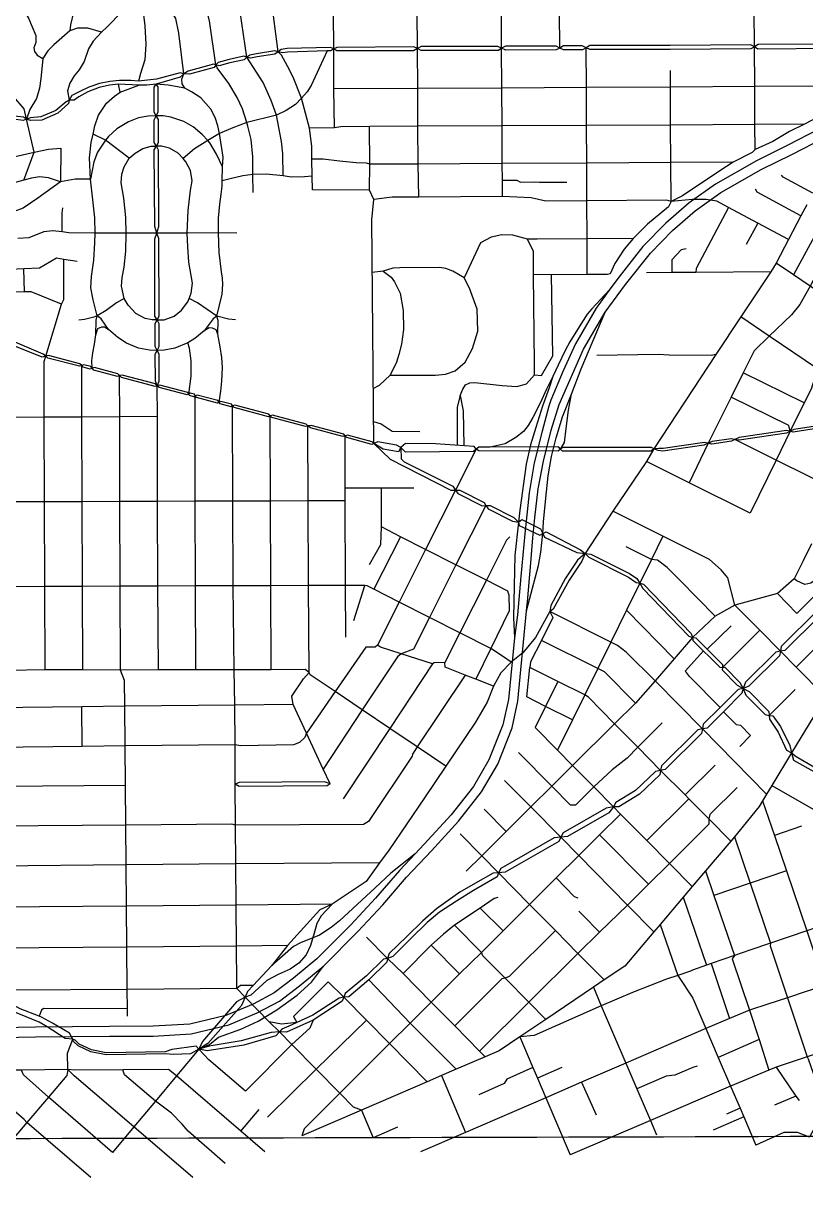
# Model space of a CAD drawing. Extents: x 0 to 264, y 89 to 356.
# Drawn here: x 92.1 to 126.3, y 89.3 to 140.4 of the extents above; entities that cross this region are included whole.
import ezdxf

# ---------------------------------------------------------------- set-up
doc = ezdxf.new("R2010")
doc.units = 0
doc.layers.get('0').update_dxf_attribs({"linetype": 'CONTINUOUS'})

msp = doc.modelspace()

# ---------------------------------------------------------------- linework, layer by layer
at = {"color": 4}
for points in [[(85.555226, 153.538812), (87.330139, 152.296371), (89.930772, 150.53579), (91.702379, 149.153341), (92.988915, 148.000201), (94.22474, 146.769887), (94.452942, 146.536173), (94.984313, 145.989367), (95.795702, 144.954185), (96.507873, 143.635676), (96.787891, 142.956579), (97.010581, 142.252127), (97.235478, 141.385617), (97.37769, 140.326181), (97.415172, 139.515895), (97.372178, 138.83349), (97.178151, 138.231564), (97.102083, 137.903037)], [(113.014565, 132.846188), (113.010163, 133.569383), (113.006855, 134.298092), (112.998044, 135.951736), (112.989225, 137.600972), (112.979276, 139.342814), (112.975985, 140.942438), (112.968275, 142.459383), (112.960559, 143.973022), (112.936305, 144.926623), (112.93079, 145.133881), (112.950631, 145.272785), (112.928589, 148.031067), (112.963867, 148.257065)], [(124.059817, 134.915453), (124.054314, 136.010165), (124.0455, 137.666016), (124.036667, 139.406754), (124.026732, 141.005278), (124.017938, 142.371188), (124.066447, 142.518915), (124.06203, 143.976327), (124.053216, 145.184591), (124.038865, 147.226294), (124.447873, 147.277006), (125.582274, 146.348758), (126.794949, 146.001494), (127.406798, 146.110633)], [(92.490617, 145.901173), (92.367145, 145.117343), (92.467464, 144.72598), (92.942613, 144.196813), (93.198377, 143.75474), (93.386893, 143.248724), (93.58974, 142.935633), (93.950234, 142.569627), (94.241276, 142.11322), (94.303012, 141.562006), (94.257811, 140.921494), (94.114496, 140.363662), (94.092454, 140.110106)], [(102.104912, 133.040216), (102.098308, 133.822942), (102.091693, 134.594645), (102.01783, 135.348706), (101.884435, 135.940713), (101.834826, 136.093951), (101.639686, 136.696981), (101.405972, 137.190869), (101.043272, 137.803819), (100.539463, 138.481813), (100.475519, 138.617412), (100.207631, 140.53454), (100.033447, 141.162924), (99.833907, 141.520113), (99.60901, 141.818871), (99.3775, 142.026129), (99.120633, 142.198107), (98.80534, 142.402058), (98.470201, 142.732785), (98.201206, 143.153915), (97.855044, 144.121849)], [(103.421214, 133.760106), (103.401374, 134.731345), (103.344049, 135.272639), (103.133483, 136.416963), (102.903074, 137.05527), (102.544784, 137.84902), (101.840329, 138.945939), (101.549287, 140.92921), (101.333213, 141.683272), (101.006893, 142.194799), (100.748922, 142.477022), (100.423706, 142.715147), (100.140381, 142.954375), (99.675157, 143.493465), (99.373089, 143.965303)], [(109.351188, 132.837369), (109.321422, 134.277145), (109.314818, 135.93079), (109.306004, 137.58223), (109.296056, 139.330687), (109.285032, 140.921494), (109.272908, 142.438439), (109.260781, 143.955383)], [(105.665764, 135.85803), (105.642622, 137.564591), (105.638211, 139.317456), (105.626067, 140.900548), (105.616169, 142.399853)], [(92.190756, 136.236162), (92.099254, 136.693673), (91.637335, 137.22394), (91.521579, 137.534828), (91.438897, 137.916268), (91.214002, 138.275661), (90.936188, 138.570008), (90.886579, 138.804828), (90.975877, 139.028619), (91.242665, 139.310841), (91.34409, 139.528022), (91.308812, 139.832292), (91.131319, 140.073724), (90.001327, 140.813454), (89.640833, 141.16954), (89.383966, 141.491451)], [(91.600917, 141.420895), (92.094806, 140.97), (92.285526, 140.662423), (92.601963, 139.905051), (92.599705, 139.59527), (92.522537, 139.367065), (92.544578, 139.195088), (92.665846, 139.042953), (92.90838, 138.899635)], [(97.235478, 141.385617), (96.672135, 141.136466), (96.371173, 140.939133), (95.72625, 140.283187), (95.478202, 140.042855), (95.113297, 139.650391), (94.91045, 139.315252), (94.713117, 138.76955), (94.500347, 138.399133), (94.278758, 138.131242), (94.095756, 137.818151), (93.994331, 137.479704), (94.069298, 137.079522)], [(99.075435, 138.229357), (98.852742, 139.995453), (98.729269, 140.641476), (98.593673, 140.859758), (98.318063, 141.167335), (97.917881, 141.370183), (97.557387, 141.423099), (97.235478, 141.385617)], [(136.276952, 141.366875), (135.388395, 140.879601), (134.637639, 140.467292), (132.665391, 139.333994), (132.411831, 139.188472), (131.877153, 138.981217), (129.412117, 137.69909), (127.808081, 136.856831), (126.226093, 136.026703), (125.569046, 135.705895), (124.833724, 135.270435), (124.059817, 134.915453), (123.936345, 134.77875), (123.108421, 134.357621), (122.527438, 133.977284), (120.883714, 132.882569), (120.392032, 132.64224), (120.272968, 132.408524), (119.35795, 131.656667), (118.728465, 131.024974), (118.337101, 130.550928), (117.935815, 129.924748), (117.723048, 129.484879)], [(92.190756, 136.236162), (92.061769, 136.322153), (91.664894, 136.372865), (91.178724, 136.593351), (89.731232, 137.661605), (89.469956, 138.003359), (89.3542, 138.37598), (89.000322, 139.553377), (88.537299, 140.335), (88.36091, 140.384609), (88.226415, 140.423194), (87.894583, 140.731875), (87.857101, 140.855347)], [(104.70224, 133.151564), (104.694507, 133.747978), (104.683487, 134.488812), (104.675793, 135.065383), (104.571061, 135.852518), (104.22599, 137.166615), (103.861085, 138.073915), (103.608629, 138.554576), (103.342942, 139.041849), (103.208447, 139.184064), (102.993472, 140.760537)], [(115.522595, 139.351633), (115.51489, 140.956772)], [(94.069298, 137.079522), (93.937006, 136.997942), (93.478395, 136.624218), (92.830165, 136.346407), (92.366042, 136.301206), (92.190756, 136.236162), (92.049645, 136.183246), (91.626312, 136.237266), (91.108169, 136.473187), (89.633117, 137.561286), (89.34428, 137.938315), (89.221908, 138.33519), (88.929766, 139.310841), (88.861415, 139.504869), (88.42375, 140.243498), (88.36091, 140.384609)], [(95.478202, 140.042855), (94.87848, 140.21704), (94.431996, 140.220342), (94.092449, 140.1101), (93.387994, 139.499357), (93.136641, 139.231466), (92.908436, 138.899635), (92.863238, 138.442127), (92.826857, 138.018794), (92.768428, 137.598768), (92.632829, 137.151181), (92.343992, 136.662803), (92.190756, 136.236162)], [(105.348264, 139.231466), (104.652631, 137.712317), (104.472935, 137.440018), (104.22599, 137.166615), (103.955895, 136.885494), (103.553506, 136.622014), (103.13348, 136.416963), (101.834817, 136.093951), (101.217456, 135.869053), (100.643089, 135.615494), (100.123845, 135.30902), (99.548377, 134.939704), (99.047873, 134.528498)], [(103.208447, 139.184064), (103.061824, 139.224853), (102.263662, 139.101381), (101.967109, 139.037438), (101.840329, 138.945939), (101.710242, 138.831286), (101.09178, 138.700095), (100.628758, 138.571111), (100.475519, 138.617412)], [(105.638202, 139.317456), (105.499298, 139.378092), (103.597603, 139.327379), (103.341839, 139.28769), (103.208447, 139.184064), (103.065131, 139.08705), (102.287917, 138.966883), (101.995772, 138.904046), (101.840329, 138.945939)], [(109.296067, 139.330687), (109.132909, 139.408958), (105.776006, 139.382514), (105.638202, 139.31747), (105.502603, 139.235877), (105.348264, 139.231474), (103.613037, 139.16973), (103.390347, 139.135556), (103.208447, 139.184064)], [(112.979287, 139.342814), (112.809514, 139.425494), (109.458125, 139.414459), (109.296067, 139.330676), (109.12519, 139.236981), (105.76829, 139.225946), (105.638202, 139.317448)], [(115.522595, 139.351633), (115.366049, 139.439828), (113.150165, 139.432123), (112.979287, 139.342828), (112.834869, 139.246901), (109.453714, 139.242498), (109.296067, 139.330692)], [(116.674635, 139.354938), (116.498246, 139.451952), (115.684653, 139.44865), (115.522595, 139.351636), (115.366049, 139.268951), (113.157881, 139.261218), (112.979287, 139.3428)], [(124.036667, 139.406754), (123.880121, 139.489437), (120.351242, 139.469597), (116.838897, 139.457455), (116.674635, 139.354927), (116.509269, 139.274463), (115.684653, 139.271161), (115.522595, 139.351639)], [(127.716579, 139.427701), (127.554522, 139.514792), (124.195417, 139.509288), (124.036667, 139.406763), (123.872405, 139.31856), (120.355651, 139.292116), (116.831181, 139.281067), (116.674635, 139.354927)], [(116.720936, 129.448498), (116.713231, 131.013951), (116.705515, 132.668699), (116.697771, 134.319035), (116.690081, 135.971579), (116.683465, 137.619715), (116.674649, 139.354938)], [(131.407518, 139.438724), (131.265303, 139.543454), (127.887456, 139.515909), (127.716579, 139.427715), (127.555625, 139.335095), (124.186597, 139.297613), (124.036667, 139.406754)], [(101.840329, 138.945939), (101.700322, 138.991137), (101.054298, 138.854437), (100.581353, 138.723246), (100.475519, 138.617412), (100.411579, 138.507171), (99.319072, 138.204002), (99.075435, 138.229346)], [(99.075435, 138.229357), (98.915581, 138.261327), (97.879298, 137.984619), (97.102083, 137.903037), (96.753714, 137.939419), (96.269748, 137.935016), (95.845311, 137.882099), (95.388907, 137.795008), (94.925885, 137.635155), (94.535625, 137.458766), (94.180643, 137.271354), (94.069298, 137.07953), (94.036224, 136.925183), (93.562178, 136.498542), (92.863238, 136.199784), (92.364938, 136.177742), (92.190756, 136.236171)], [(100.475519, 138.617412), (100.369686, 138.647178), (99.268359, 138.340702), (99.075435, 138.229357), (98.915581, 138.072814), (97.867171, 137.779565), (97.463681, 137.728856), (97.113107, 137.726598), (96.215728, 137.774053), (95.828776, 137.72224), (95.374576, 137.621919), (94.886199, 137.440018), (94.481605, 137.211813), (94.276553, 137.071806), (94.069298, 137.07951)], [(99.121736, 137.596564), (99.010391, 137.792796), (98.990551, 137.996744), (99.075438, 138.229357)], [(120.392032, 132.64224), (120.380997, 134.341085), (120.36887, 135.981502), (120.357846, 137.638454), (120.363358, 138.377083)], [(95.224645, 126.818099), (95.237881, 127.450895), (95.293002, 127.644923), (95.109992, 128.339452), (95.016283, 128.866415), (95.046049, 129.362508), (95.143063, 130.072474), (95.189367, 130.837562), (95.19377, 131.263099), (95.18497, 131.923454), (95.094572, 132.710592), (94.992046, 133.616787), (94.956754, 134.549444), (95.021798, 135.216415), (95.108889, 135.592343), (95.192672, 135.956147), (95.34481, 136.415859), (95.700895, 136.943925), (96.042647, 137.244887), (96.299514, 137.42348), (97.113107, 137.726649)], [(96.299514, 137.42348), (96.215728, 137.774053)], [(97.879298, 135.056564), (97.970797, 135.216415), (97.966395, 136.224035), (97.873789, 136.386093), (97.781181, 136.54705), (97.774577, 137.641762), (97.867182, 137.779565)], [(100.773176, 134.158081), (100.802942, 134.573699), (100.643089, 135.615494), (100.569228, 135.957248), (100.451268, 136.308925), (100.252829, 136.681546), (99.820676, 137.171024), (99.420494, 137.43671), (99.121736, 137.596564), (98.388619, 137.73216), (97.867171, 137.779565)], [(97.873783, 136.386093), (97.959774, 136.550355), (97.95317, 137.657197), (97.867182, 137.779565)], [(129.412117, 137.69909), (127.725399, 137.688055), (124.045486, 137.666022), (120.357855, 137.638443), (116.683454, 137.619715)], [(93.679035, 133.497726), (93.155381, 133.670808), (92.769532, 133.714905), (92.412343, 133.666397), (92.078308, 133.578202), (91.758603, 133.494419), (91.288966, 133.443706), (90.90973, 133.504342), (90.474269, 133.723724), (89.247266, 134.507551), (88.728019, 134.914349), (88.443593, 135.220826), (88.051129, 135.661798), (87.67079, 135.967171), (87.513143, 136.135841), (86.991692, 136.344203), (86.240936, 136.534923), (84.888256, 136.863447), (83.527855, 137.194174)], [(116.683454, 137.619715), (112.98921, 137.600975), (109.30599, 137.582233), (105.642613, 137.564591)], [(92.078308, 133.578202), (92.533611, 134.799697), (92.190756, 136.236162)], [(97.873783, 136.386093), (97.518801, 136.372857), (97.09216, 136.301198), (96.654496, 136.120401), (96.153992, 135.815028), (95.778063, 135.486501), (95.647978, 135.317831)], [(97.89473, 131.259792), (97.981824, 131.543117), (97.971889, 134.893403), (97.879287, 135.056564), (97.786692, 135.219722), (97.78229, 136.211911), (97.873789, 136.386093)], [(100.123845, 135.30902), (99.883516, 135.578012), (99.484437, 135.904331), (99.074331, 136.136944), (98.504375, 136.333176), (98.176952, 136.382785), (97.873783, 136.386087)], [(126.887551, 135.824956), (125.467621, 135.089635), (124.118246, 134.427076), (122.33341, 133.401813), (121.176963, 132.582708), (120.156111, 131.697456), (119.15841, 130.667785), (118.054879, 129.274313), (117.685563, 128.767197), (117.111199, 127.977855), (116.213819, 126.414609), (115.669218, 125.241623), (115.131232, 123.949576), (115.047449, 123.693812), (114.757508, 122.592482), (114.39481, 121.219956), (114.186451, 119.899244), (113.995728, 118.113308), (113.814931, 116.238074), (113.678228, 114.567891), (113.544835, 113.567986), (113.271433, 110.862621), (113.027796, 109.756883), (112.422562, 108.227814), (111.750077, 107.069159), (110.768915, 105.830026), (109.595928, 104.542387), (109.196849, 104.119053), (108.508933, 103.389244), (107.468238, 102.178776), (106.381242, 101.011301), (104.895165, 99.524123), (103.874313, 98.687379), (103.027647, 98.040252), (102.109324, 97.548567), (100.909879, 97.05027), (99.33671, 96.675442), (97.730468, 96.576224), (95.823264, 96.565189), (92.590936, 96.540947), (90.323238, 96.500157)], [(107.203655, 135.918662), (105.945782, 135.912058), (105.665764, 135.858038), (104.571049, 135.852527)], [(126.226093, 136.026703), (124.054306, 136.010165), (120.368881, 135.981502), (116.690069, 135.971568), (112.99803, 135.951739), (109.31481, 135.930795), (107.203655, 135.918654)], [(107.382248, 122.060008), (107.301769, 131.838567), (107.38776, 132.727127), (107.204756, 133.133925), (107.207013, 134.268326), (107.203661, 135.918662)], [(95.647978, 135.31784), (95.298506, 134.798593), (95.138655, 134.382978), (94.992032, 133.616787)], [(96.694185, 134.529601), (95.647978, 135.31784), (95.108889, 135.592343)], [(100.773176, 134.158081), (100.514105, 134.71481), (100.210936, 135.212006), (100.123845, 135.30902)], [(117.510278, 127.809185), (118.402145, 129.008629), (119.486937, 130.377847), (120.455972, 131.377752), (121.447058, 132.236546), (122.568228, 133.030296), (124.323297, 134.03902), (125.663853, 134.697171), (127.081579, 135.431389), (127.404591, 135.584627)], [(91.706787, 134.60568), (92.533611, 134.799708), (93.161996, 134.929784), (93.696674, 134.96947), (93.679035, 133.497726)], [(97.905756, 127.461919), (97.696294, 127.463048), (97.385409, 127.525884), (96.985226, 127.743063), (96.639061, 128.102456), (96.474799, 128.399009), (96.357942, 128.940278), (96.382185, 129.325026), (96.47148, 129.768202), (96.546447, 130.469349), (96.557482, 131.257588), (96.53544, 131.948812), (96.452758, 132.785556), (96.337001, 133.453629), (96.361244, 133.838377), (96.464874, 134.151466), (96.694179, 134.529601), (96.949949, 134.754496), (97.2917, 134.966162), (97.643377, 135.059869), (97.879298, 135.056567)], [(97.905756, 127.461919), (97.995051, 127.623976), (97.979614, 131.020563), (97.894727, 131.259792), (97.804331, 131.544218), (97.787793, 134.894506), (97.879295, 135.056564)], [(97.905756, 127.461919), (98.213333, 127.474054), (98.654306, 127.622881), (98.982829, 127.887465), (99.248516, 128.247961), (99.310252, 128.405608), (99.402855, 128.640417), (99.451363, 129.065954), (99.301433, 129.983176), (99.247412, 130.656762), (99.225371, 131.264203), (99.269463, 132.245365), (99.366476, 133.132822), (99.446952, 133.548439), (99.376397, 133.999331), (99.171345, 134.373056), (99.047873, 134.528498), (98.831798, 134.761111), (98.45697, 134.970574), (98.104192, 135.056564), (97.879298, 135.056564)], [(100.569228, 126.836842), (100.574732, 127.436564), (100.516303, 127.631692), (100.751129, 128.588603), (100.780895, 129.032883), (100.775392, 129.287544), (100.726886, 129.564254), (100.621053, 130.408717), (100.589083, 131.269715), (100.595676, 131.909123), (100.649693, 132.518768), (100.711429, 132.955329), (100.761038, 133.308107), (100.762167, 133.550643), (100.773188, 134.158081)], [(123.108421, 134.357621), (120.381006, 134.341083), (116.697785, 134.319044), (113.006849, 134.298095), (109.321422, 134.277151), (107.206963, 134.26834), (107.065851, 134.321242), (106.610548, 134.325645), (105.881839, 134.409431), (105.172978, 134.492114), (104.683498, 134.488812)], [(94.992032, 133.616787), (94.32947, 133.616787), (93.679035, 133.497726), (92.698976, 132.782248), (92.049645, 132.350095), (91.654974, 132.208984), (91.15447, 132.130713), (90.629715, 132.157157), (90.330954, 132.221111), (88.421546, 132.624601), (87.346674, 132.846188), (86.258575, 133.076597), (85.826422, 133.183534), (85.646728, 133.299287)], [(104.694522, 133.747978), (104.35277, 133.714905), (103.779506, 133.702769), (103.421214, 133.760097), (102.680381, 133.839481), (102.098297, 133.822942), (101.66284, 133.767822), (101.105008, 133.627814), (100.762153, 133.550643)], [(113.010157, 133.569383), (113.641849, 133.573785), (113.805008, 133.493307), (114.403629, 133.508744), (114.640651, 133.481171), (115.834583, 133.486675)], [(126.590998, 133.003838), (125.29454, 133.69947), (125.222881, 133.795383)], [(107.204756, 133.133925), (104.70224, 133.151564)], [(126.070651, 132.019367), (124.159035, 133.043524), (124.086276, 133.174715)], [(120.392032, 132.64224), (120.195797, 132.694053), (116.705504, 132.66871), (114.915157, 132.65106), (114.274645, 132.802091), (113.014565, 132.860522), (109.351188, 132.83738), (108.189228, 132.825233), (107.38776, 132.727116)], [(125.519437, 130.977569), (124.176674, 131.696356), (122.906674, 132.379861), (122.397353, 132.655468), (121.921103, 132.727127), (121.312562, 132.727127), (120.392032, 132.64224)], [(93.762822, 131.310504), (93.76395, 132.125201), (93.789322, 132.358915)], [(126.319799, 132.491206), (126.070651, 132.019367), (125.519437, 130.977569), (124.979244, 129.942387), (124.74553, 129.573074), (123.44466, 127.599722), (122.348845, 125.957101), (119.63356, 121.828498), (119.314956, 121.271772), (117.843213, 119.095574), (116.626129, 117.249002), (116.483915, 116.916067), (115.932701, 116.080424), (115.235965, 114.818143), (115.086034, 114.711206)], [(122.906674, 132.379861), (121.490051, 129.709774), (121.46801, 129.541103)], [(124.176674, 131.696356), (123.678377, 130.757083)], [(127.109141, 131.954324), (125.737716, 129.429758)], [(101.398256, 131.259792), (100.589072, 131.269726), (99.225365, 131.264211), (97.89473, 131.2598), (96.557482, 131.257534), (95.193776, 131.263091), (94.047248, 131.267502), (93.762822, 131.310499), (93.342796, 131.362317), (92.950329, 131.310504), (92.612986, 131.178213), (92.302101, 131.058048), (91.818133, 131.018359)], [(97.913472, 126.127978), (98.00277, 126.295548), (97.996166, 127.297657), (97.905768, 127.461919), (97.816458, 127.625077), (97.804323, 131.00954), (97.894721, 131.259792)], [(111.163585, 124.160139), (111.277135, 124.439053), (111.403915, 124.624262), (111.591327, 124.71466), (111.808506, 124.726796), (113.002438, 124.598915), (113.641849, 124.547099), (114.060772, 124.66506), (114.415756, 125.058627), (114.419058, 125.561327), (114.368349, 129.439678), (114.376056, 130.457222), (114.103757, 130.991901)], [(114.525998, 130.9908), (114.103768, 130.991929), (113.468768, 131.174905), (112.98921, 131.179308), (112.519576, 131.082294), (112.059861, 130.83976), (111.343282, 129.300766)], [(118.728465, 131.024974), (116.71322, 131.013939), (114.525998, 130.990808)], [(127.816901, 131.473662), (126.465322, 128.935869), (126.014426, 128.142119), (125.656137, 127.693428), (124.685998, 126.757467)], [(121.050183, 130.572978), (120.830797, 130.528881), (120.424002, 130.090113), (120.428405, 129.532284)], [(129.252266, 130.495808), (127.918326, 127.9525), (127.442076, 127.071659), (127.167569, 126.400278), (126.789437, 125.329817), (126.521546, 124.442361), (126.216173, 123.831615), (125.604324, 122.594689), (124.99027, 121.335713), (123.854766, 119.009583)], [(94.406641, 130.017353), (93.826762, 130.109956), (93.511466, 130.160669), (92.761813, 129.725208), (92.082716, 129.697635), (91.479686, 129.673404)], [(93.040728, 125.877726), (93.72534, 128.157551), (93.833377, 128.35599), (93.826773, 130.109956)], [(92.111381, 128.688925), (92.082716, 129.697647)], [(107.362405, 124.458897), (107.629192, 124.617647), (108.106546, 125.043187), (110.080998, 125.047589), (110.523074, 125.086175), (110.940895, 125.240517), (111.382968, 125.621957), (111.704879, 126.218371), (111.936389, 126.97464), (111.908816, 127.935959), (111.578088, 128.846566), (111.343271, 129.300766), (110.843881, 129.596224), (110.536301, 129.714185), (110.259591, 129.751667), (108.532083, 129.745063), (108.22671, 129.731826), (107.801173, 129.591816), (107.320512, 129.530077)], [(107.801173, 129.591813), (108.148436, 129.336049), (108.297266, 129.135409), (108.533187, 128.637109), (108.665478, 127.875329), (108.689721, 127.045201), (108.593811, 126.409097), (108.486874, 125.947178), (108.385452, 125.609835), (108.106537, 125.043187)], [(117.723048, 129.484879), (117.602881, 129.451806), (116.720936, 129.448504), (114.368351, 129.439693)], [(124.74553, 129.573074), (121.468004, 129.541103), (120.42841, 129.532298), (119.314956, 129.52235)], [(134.872456, 123.948472), (132.362222, 125.473133), (132.129609, 125.655036), (131.407518, 125.964817), (130.833151, 126.08829), (130.638019, 126.173176), (130.375643, 126.287829), (129.298567, 127.017639), (127.918326, 127.9525), (126.465322, 128.935869), (125.737716, 129.429758), (124.979244, 129.942387)], [(114.415756, 125.058619), (114.721129, 125.035477), (115.218326, 125.898681), (115.159894, 129.442995)], [(93.72534, 128.157551), (92.398012, 128.69223), (92.111381, 128.688928), (91.490713, 128.683422)], [(117.685563, 128.767197), (116.919375, 127.949192), (116.725347, 127.722091), (116.365954, 127.168673), (115.959159, 126.499496), (115.749697, 126.122467), (115.450936, 125.490772), (115.223838, 124.989167)], [(96.474799, 128.398984), (96.136353, 128.214879), (95.682153, 127.881944), (95.292994, 127.644923), (95.141963, 127.583187), (94.738472, 127.489481), (94.491528, 127.451996)], [(101.334313, 127.467431), (101.025633, 127.495004), (100.516312, 127.631704), (99.670746, 128.217083), (99.310252, 128.405599)], [(100.516312, 127.631692), (100.354254, 127.506016), (99.965095, 126.991181), (99.554992, 126.657145), (99.258436, 126.468629), (98.680764, 126.232708), (98.215537, 126.146718), (97.913472, 126.127978), (97.571718, 126.147819), (97.099879, 126.222783), (96.57402, 126.445476), (96.187065, 126.69242), (95.782474, 127.046299), (95.458359, 127.511528), (95.292994, 127.644923)], [(97.91678, 124.58678), (98.006075, 124.783012), (98.001672, 125.968125), (97.913478, 126.127978), (97.82197, 126.295548), (97.817567, 127.303169), (97.905762, 127.461919)], [(114.065183, 114.743176), (114.105972, 115.141155), (114.258107, 116.835592), (114.34079, 117.941327), (114.4367, 118.80894), (114.582222, 120.071224), (114.809324, 121.285), (115.138951, 122.64099), (115.499444, 123.759956), (116.55447, 126.185303), (117.510278, 127.809185)], [(116.035226, 124.220772), (116.451944, 125.324306), (117.510278, 127.809185)], [(129.957822, 123.21205), (129.521258, 123.528447), (129.426451, 123.549387), (128.369218, 124.263768), (126.789437, 125.329817), (124.685998, 126.757467), (123.44466, 127.599722)], [(93.040728, 125.877726), (92.927178, 125.973637), (91.596546, 126.531466), (91.422361, 126.523761), (91.263611, 126.521492), (90.526085, 126.856631), (90.447811, 126.965772)], [(95.068099, 125.347456), (95.061495, 125.673776), (95.097877, 126.030965), (95.17174, 126.406893), (95.224656, 126.818099), (95.319452, 127.081579), (95.489228, 127.165365), (95.602778, 127.162063), (95.782474, 127.046307)], [(100.623246, 123.864689), (100.693801, 124.348655), (100.745617, 124.786319), (100.763256, 125.389349), (100.739013, 125.819298), (100.671765, 126.280113), (100.56924, 126.836842), (100.498673, 127.027562), (100.336615, 127.109141), (100.191093, 127.115745), (99.965095, 126.991169)], [(94.617204, 125.467621), (94.533421, 125.546996), (93.163099, 125.904185), (93.040728, 125.877741), (92.875365, 125.829218), (91.533706, 126.379331), (91.422361, 126.52375)], [(99.290409, 124.220772), (99.400651, 124.99909), (99.405053, 125.672675), (99.328983, 126.224992), (99.258428, 126.468629)], [(124.685998, 126.757467), (124.021232, 126.107032), (123.542778, 125.146813), (123.015815, 124.090687), (122.012603, 122.069931), (121.173655, 120.344627)], [(93.007657, 112.159079), (93.002154, 115.807022), (92.988909, 119.510088), (92.975678, 123.207639), (92.966881, 125.642909), (93.040742, 125.877726)], [(95.068099, 125.347456), (95.004159, 125.422423), (94.703194, 125.502899), (94.617204, 125.467621), (94.51027, 125.437855), (93.127822, 125.797248), (93.040728, 125.877726)], [(97.964185, 112.159079), (97.939942, 115.825764), (97.929996, 119.527726), (97.920102, 123.239609), (97.916786, 124.58678), (97.835201, 124.779704), (97.823065, 125.959306), (97.913464, 126.127978)], [(122.348845, 125.957101), (122.136075, 125.914105), (120.312657, 125.917407), (119.826484, 125.952685), (117.138758, 125.914099)], [(96.267544, 125.027752), (96.196988, 125.103819), (95.166214, 125.379426), (95.068099, 125.347456), (94.987621, 125.311078), (94.672325, 125.394861), (94.617204, 125.467621)], [(94.659097, 112.156875), (94.64366, 115.813637), (94.633756, 119.516703), (94.622707, 123.218662), (94.617213, 125.467621)], [(97.91678, 124.58678), (97.834097, 124.667258), (96.384401, 125.05421), (96.267544, 125.027766), (96.178246, 124.993578), (95.137551, 125.270285), (95.068099, 125.347456)], [(99.290409, 124.220772), (99.246312, 124.290226), (98.031433, 124.614342), (97.91678, 124.586769), (97.817562, 124.55591), (96.356839, 124.945069), (96.267544, 125.027752)], [(96.602683, 98.184671), (96.586144, 100.038958), (96.571808, 101.828202), (96.554174, 103.63178), (96.536535, 105.373619), (96.522199, 107.107744), (96.508968, 108.834149), (96.49464, 110.572683), (96.484711, 111.702675), (96.308322, 112.155772), (96.290694, 115.819149), (96.28076, 119.522215), (96.271966, 123.228585), (96.267549, 125.027752)], [(115.223838, 124.989167), (114.933897, 124.431338), (114.729949, 123.984853), (114.587734, 123.683889), (114.346301, 123.196615), (114.133534, 122.848246), (113.935095, 122.582562), (113.598853, 122.322387), (113.132526, 122.051188), (112.475478, 121.902361)], [(115.223838, 124.989167), (115.050756, 124.488662), (114.770738, 123.692708), (114.477492, 122.765563), (114.240468, 122.000478), (114.054159, 121.163732), (113.770833, 119.138567), (113.715713, 118.622631)], [(126.216173, 123.831615), (123.542778, 125.146813)], [(99.56822, 124.145808), (99.542877, 124.210851), (99.357668, 124.26046), (99.29042, 124.220772), (99.217647, 124.182189), (98.00277, 124.506301), (97.91678, 124.58678)], [(100.623246, 123.864689), (100.565921, 123.938549), (99.666338, 124.177778), (99.56822, 124.145808), (99.517508, 124.10171), (99.324583, 124.153524), (99.290409, 124.220772)], [(99.606806, 112.162387), (99.585865, 115.832379), (99.578154, 119.534342), (99.568209, 124.145808)], [(101.214149, 123.70704), (101.16454, 123.778699), (100.698213, 123.902171), (100.623246, 123.864689), (100.544974, 123.827204), (99.63216, 124.070841), (99.56822, 124.145808)], [(102.853465, 123.269375), (102.791728, 123.344342), (101.31447, 123.737909), (101.214149, 123.70704), (101.144697, 123.667353), (100.670651, 123.794133), (100.623246, 123.864689)], [(111.163585, 124.160139), (111.040113, 123.648611), (111.030179, 121.98284)], [(111.163585, 124.160139), (111.294774, 123.489861), (111.321218, 121.964097)], [(114.779558, 118.129843), (114.807103, 118.636963), (114.916244, 119.669938), (115.017669, 120.652204), (115.155472, 121.488951), (115.366035, 122.31026), (115.640541, 123.231893), (116.035212, 124.220772)], [(115.553465, 121.808655), (115.72875, 122.105208), (115.805921, 122.720365), (115.902935, 123.522935), (116.035226, 124.220772)], [(125.604324, 122.594689), (125.537076, 122.844938), (123.015815, 124.090687)], [(101.754339, 97.848428), (101.396049, 98.226564), (101.39492, 98.470201), (101.383886, 100.087467), (101.370686, 101.872299), (101.357458, 103.675877), (101.340926, 105.365903), (101.327692, 107.169481), (101.316666, 108.890373), (101.304539, 110.618984), (101.283606, 112.166798), (101.24171, 115.837891), (101.228474, 119.539853), (101.214143, 123.70704)], [(104.500494, 122.829506), (104.426631, 122.907778), (102.959298, 123.299141), (102.853465, 123.269375), (102.780702, 123.23079), (101.274784, 123.633176), (101.214149, 123.70704)], [(131.437284, 123.359774), (131.257588, 123.186692), (131.085607, 122.611224), (129.530077, 119.42079), (129.494799, 119.091162), (129.512438, 118.896034), (128.187317, 116.189565), (127.868714, 115.597562), (126.879835, 114.514974), (125.369506, 113.014565), (125.172171, 112.981494)], [(97.920088, 123.239609), (96.271952, 123.228574), (94.622716, 123.218651), (92.975687, 123.207628), (91.323143, 123.197705)], [(102.892047, 112.170106), (102.881012, 115.843403), (102.866687, 119.545365), (102.853456, 123.269375)], [(106.129887, 122.395147), (106.071458, 122.467909), (104.653732, 122.847145), (104.500494, 122.829506), (104.402379, 122.797536), (102.921813, 123.193308), (102.853465, 123.269375)], [(104.555617, 112.041119), (104.532475, 115.847814), (104.514825, 119.550877), (104.500488, 122.829506)], [(107.382248, 122.060008), (107.315, 122.136078), (106.23572, 122.424912), (106.129887, 122.395147), (106.037284, 122.360972), (104.619558, 122.740208), (104.500494, 122.829506)], [(107.374532, 123.016919), (107.707464, 122.914393), (108.193637, 122.603508), (109.400797, 122.591373)], [(127.542394, 122.878012), (127.370417, 122.914393), (125.753151, 122.678472), (125.604324, 122.594689), (125.432343, 122.509799), (123.370797, 122.209938), (123.175669, 122.239704)], [(129.224704, 123.123856), (129.070365, 123.162438), (127.683506, 122.959591), (127.542394, 122.878012), (127.396875, 122.811867), (125.732204, 122.556103), (125.604324, 122.594689)], [(108.571769, 121.87921), (108.384357, 121.991659), (107.563048, 122.130563), (107.382248, 122.060008), (107.300669, 122.023629), (106.20375, 122.316875), (106.129887, 122.395147)], [(106.16296, 113.593341), (106.154155, 115.853326), (106.13981, 119.556389), (106.137552, 120.102091), (106.129898, 122.395147)], [(125.604324, 122.594689), (125.440062, 122.632171), (123.363081, 122.327899), (123.175669, 122.239704), (123.033454, 122.16474), (122.16474, 122.036857), (122.012603, 122.069931)], [(111.861422, 121.817474), (111.769923, 121.935435), (110.090921, 122.042369), (108.768004, 122.055605), (108.571769, 121.879216), (108.462631, 121.694002), (107.797865, 121.813063), (107.382248, 122.060008)], [(107.382248, 122.060008), (108.102135, 121.37981), (110.754583, 120.017204), (110.957431, 120.023808), (111.144843, 120.022691), (112.208688, 119.4825), (112.285859, 119.349108)], [(111.861422, 121.817474), (110.957431, 120.023819), (109.651049, 117.429799), (108.49019, 115.127924), (107.543202, 113.238359)], [(115.553465, 121.808655), (115.464167, 121.907873), (112.475478, 121.90237), (111.98159, 121.901232), (111.861422, 121.817449), (111.745669, 121.703925), (108.766901, 121.676352), (108.571769, 121.879199)], [(108.571769, 121.87921), (108.581704, 121.390833), (108.720611, 121.258542), (110.843893, 120.190285), (110.957442, 120.023819)], [(119.63356, 121.828498), (119.529931, 121.892438), (115.643863, 121.888036), (115.553465, 121.808661), (115.454244, 121.721564), (111.976075, 121.733699), (111.861422, 121.817486)], [(122.012603, 122.069931), (121.843933, 122.104105), (120.035947, 121.835113), (119.859558, 121.846148), (119.63356, 121.828509), (119.515599, 121.724869), (115.635044, 121.719365), (115.553465, 121.808663)], [(123.175669, 122.239704), (123.020226, 122.263947), (122.192299, 122.142679), (122.012603, 122.069919), (121.821883, 121.985044), (120.033742, 121.727076), (119.817665, 121.752419), (119.63356, 121.828487)], [(131.402006, 118.146381), (129.494799, 119.091162), (128.644825, 119.515599), (127.681301, 119.995157), (126.426736, 120.620234), (124.99027, 121.335713), (123.175669, 122.239704)], [(123.854766, 119.009583), (121.173655, 120.344627), (119.314956, 121.271772)], [(109.142829, 120.114218), (107.725103, 120.108715), (106.137603, 120.102102)], [(107.198143, 116.763933), (107.690928, 117.646981), (107.719591, 118.423092), (107.725094, 120.108706)], [(110.957431, 120.023819), (111.066572, 119.873889), (112.127109, 119.334799), (112.285859, 119.349136), (112.475478, 119.346876), (113.517274, 118.817709), (113.715713, 118.62258)], [(106.13981, 119.556389), (104.514825, 119.550886), (102.866692, 119.545374), (101.22848, 119.539862), (99.578143, 119.53435), (97.930008, 119.527738), (96.280772, 119.522223), (94.633742, 119.516711), (92.988915, 119.510099), (91.336371, 119.502355)], [(112.285859, 119.349133), (110.981685, 116.755113), (109.82303, 114.453238), (109.12409, 113.063074), (108.587204, 112.864635)], [(112.285859, 119.349133), (112.393897, 119.199203), (113.447822, 118.664522), (113.715713, 118.622631), (113.867847, 118.741692), (114.675928, 118.323871), (114.779558, 118.129843)], [(127.128984, 111.002631), (125.8667, 112.279244), (125.172171, 112.981494), (124.26928, 113.894306), (123.178976, 114.995633), (122.870296, 116.188465), (122.577047, 116.540139), (122.065519, 116.994342), (120.030435, 118.007474), (117.843213, 119.095574)], [(129.494799, 119.091162), (129.321718, 118.975409), (128.299766, 116.933706), (127.974547, 116.283272), (127.51704, 115.530314), (126.823611, 114.786173), (125.207449, 113.177726), (125.172171, 112.981494), (125.131381, 112.777544), (123.790826, 111.444704), (123.540574, 111.34659)], [(113.287968, 115.45204), (113.25159, 115.597562), (112.312317, 116.079324), (110.981685, 116.755113), (109.651049, 117.429799), (108.559645, 117.98322), (107.719591, 118.423092)], [(113.715713, 118.622631), (113.559167, 117.164115), (113.521685, 115.82356), (113.501845, 114.449931), (113.544841, 113.567986)], [(113.715713, 118.622631), (113.738855, 118.480417), (114.650565, 118.050468), (114.779549, 118.129843), (114.930589, 118.193786), (116.434306, 117.417675), (116.626129, 117.249002)], [(108.559645, 117.98322), (107.385556, 115.686857)], [(113.340885, 117.984324), (113.197569, 117.839905), (112.312317, 116.079324), (111.153662, 113.778549), (110.499923, 112.482091)], [(114.065183, 114.743176), (114.586631, 116.728655), (114.696875, 117.303022), (114.779558, 118.129843)], [(114.779558, 118.129843), (114.84901, 117.957865), (116.264532, 117.291996), (116.626129, 117.249002), (116.882994, 117.214828), (118.565303, 116.375877), (118.897135, 116.157595), (119.018403, 115.947032)], [(120.030435, 118.007474), (119.528827, 116.987726), (119.018403, 115.947032), (118.441831, 114.774046), (117.756119, 113.376162), (117.183958, 112.226327), (116.612899, 111.066572), (116.077117, 109.979576), (115.423377, 108.653351)], [(116.626129, 117.249002), (116.303117, 116.964576), (115.776155, 116.174133), (115.124617, 114.977994), (115.086034, 114.711206), (114.457647, 113.573498), (113.903125, 112.902119), (113.40152, 112.494218), (112.945113, 112.034506), (112.62651, 111.444704), (112.34098, 110.74356), (111.839375, 109.879254), (110.537405, 107.947796), (109.603644, 106.568655)], [(116.626129, 117.249002), (116.787083, 117.086944), (118.533333, 116.213819), (118.858549, 115.988925), (119.018403, 115.947032)], [(122.316875, 114.510563), (120.76796, 116.088143), (120.221155, 116.639357), (119.797822, 116.952449), (119.528827, 116.987726), (118.424192, 117.53894)], [(126.536978, 117.676744), (126.167665, 116.929298), (125.77079, 116.146572), (125.037672, 115.495036), (123.178976, 114.995633), (122.316875, 114.510563), (121.330201, 113.582317), (120.530936, 112.646356), (119.698603, 111.677317), (118.826579, 110.708282)], [(106.988681, 115.85553), (106.154141, 115.853272), (104.532464, 115.847822), (102.881024, 115.843411), (101.24171, 115.837899), (99.585859, 115.832388), (97.939931, 115.825775), (96.290694, 115.81916), (94.643662, 115.813645), (93.002145, 115.807033), (91.35401, 115.788282), (90.694756, 115.778348)], [(106.515738, 114.326458), (106.988681, 115.85553)], [(111.153662, 113.778549), (109.82303, 114.453238), (108.49019, 115.127924), (107.385556, 115.686857), (107.100026, 115.832379), (106.988681, 115.855521)], [(119.018403, 115.947032), (119.183768, 115.906242), (121.268465, 113.755399), (121.330201, 113.582317)], [(119.018403, 115.947032), (119.152899, 115.714419), (121.172551, 113.63303), (121.330201, 113.582317), (121.465797, 113.565779), (121.967405, 113.061967), (122.634375, 112.393897), (122.637677, 112.271528)], [(125.037672, 115.495036), (125.892058, 114.631831), (126.953699, 115.689064), (126.602022, 116.027508)], [(126.602022, 116.027508), (126.499496, 115.96026), (126.243732, 115.900731), (125.895365, 116.053966), (125.77079, 116.146572)], [(113.287968, 115.45204), (113.305607, 114.748688), (112.501937, 113.096147), (111.848194, 111.752284)], [(105.180694, 99.206623), (106.686615, 100.714748), (107.783534, 101.894349), (108.824228, 103.103717), (109.906813, 104.251345), (111.091926, 105.553315), (112.101754, 106.828827), (112.805103, 108.041502), (113.434591, 109.631206), (113.690355, 110.794272), (114.065183, 114.743176)], [(115.086034, 114.711206), (115.218326, 114.45875), (114.715617, 113.45223)], [(124.569141, 106.729609), (121.757942, 109.583801), (119.698603, 111.677317), (118.426397, 112.942909), (118.041649, 113.224028), (117.756119, 113.376162), (115.086034, 114.711206)], [(120.530936, 112.646356), (118.441831, 114.774046)], [(127.903992, 114.307716), (127.578776, 113.984704), (125.8667, 112.279244)], [(113.40152, 112.494218), (113.063074, 112.73455), (112.501937, 113.096147), (111.153662, 113.778549)], [(123.013611, 114.082822), (121.967405, 113.06197)], [(124.26928, 113.894306), (122.637683, 112.271528)], [(107.033881, 113.158984), (105.692222, 111.212091), (104.436553, 109.389774)], [(112.62651, 111.444704), (111.848194, 111.752284), (111.382968, 111.936389), (110.506535, 112.280347), (110.499931, 112.482091), (110.029185, 112.466653), (109.957526, 112.422556), (108.587204, 112.864635), (107.678801, 113.151268), (107.543202, 113.238359), (107.442881, 113.154576), (107.033881, 113.158978)], [(114.715617, 113.45223), (114.241572, 112.506345), (114.2162, 112.259401)], [(118.826579, 110.708282), (117.477204, 112.080808), (117.183958, 112.226327), (114.715617, 113.45223)], [(121.330201, 113.582317), (121.346739, 113.446718), (122.516417, 112.274835), (122.637685, 112.271533), (122.746824, 112.280333), (123.401667, 111.608952), (123.540574, 111.346575)], [(108.587204, 112.864635), (108.416327, 112.73455), (106.880643, 110.411728), (105.171875, 107.824324)], [(121.197909, 111.879064), (121.057899, 112.041119), (121.000574, 112.100651), (121.80204, 112.991415)], [(125.172171, 112.981494), (124.969324, 112.940702), (123.647508, 111.624401), (123.540574, 111.34659), (123.488758, 111.138231), (122.679576, 110.332353), (121.961893, 109.617978), (121.757942, 109.583801)], [(110.537405, 107.947796), (109.281736, 108.793359), (108.087803, 109.598133), (106.880643, 110.411728), (105.692222, 111.212091), (104.607431, 111.944105), (104.555617, 112.041119), (104.381433, 112.17341), (102.892047, 112.170108), (101.283603, 112.166804), (99.606806, 112.162395), (97.964185, 112.159085), (96.308333, 112.155777), (94.659097, 112.1569), (93.007657, 112.159133), (91.369444, 112.134836)], [(109.957526, 112.422562), (108.087803, 109.598133), (106.047204, 106.522353)], [(116.077117, 109.979576), (114.900826, 110.567171), (114.081718, 110.976173), (114.216214, 112.259401)], [(123.001484, 104.676883), (122.041268, 105.645921), (121.171451, 106.525661), (121.004982, 106.692127), (119.930113, 107.764792), (118.934617, 108.777924), (117.920381, 109.808699), (116.771649, 110.967353), (116.612899, 111.066572), (115.437708, 111.650859), (114.216214, 112.259401)], [(122.637683, 112.271528), (122.626648, 112.162387), (123.285899, 111.487701), (123.540562, 111.34659), (123.80295, 111.21099), (124.660643, 110.337865), (124.679383, 110.171397)], [(105.47284, 107.183812), (105.171875, 107.824324), (104.436553, 109.389774), (103.856674, 110.643238), (103.804861, 111.00704), (104.318593, 111.775435), (104.555617, 112.041119)], [(111.382968, 111.936389), (109.281736, 108.793359), (109.073377, 108.471451), (109.063443, 108.38546), (107.151828, 105.525756)], [(115.437708, 111.650859), (114.900826, 110.567171), (114.444419, 109.645537)], [(121.197909, 111.879064), (122.537361, 110.518662)], [(123.540574, 111.34659), (123.323395, 111.301389), (122.537361, 110.518662), (121.798732, 109.783341), (121.757942, 109.583801), (121.723768, 109.380954), (120.135165, 107.805581), (119.930113, 107.764792)], [(123.540574, 111.34659), (123.665147, 111.051137), (124.498585, 110.203369), (124.679383, 110.171397), (124.846952, 110.146053), (125.169964, 109.679726), (125.577865, 108.850698), (125.653933, 108.540914)], [(125.811579, 111.296981), (124.679383, 110.171397)], [(103.856674, 110.643238), (101.304547, 110.618995), (96.494645, 110.572683), (94.621615, 110.550641), (90.74216, 110.504331)], [(94.635947, 108.813202), (94.62161, 110.550633)], [(118.826579, 110.708282), (117.920381, 109.808699), (116.083732, 107.984174), (115.169817, 107.075772), (114.254799, 106.166268), (113.179931, 105.096911), (112.108367, 104.030859), (111.433681, 103.360581)], [(126.626276, 110.143838), (125.653933, 108.540903), (124.790728, 107.098925), (124.569141, 106.729609), (124.393853, 106.437467), (124.239514, 106.190522), (123.15803, 104.867606), (123.001484, 104.676883), (121.896849, 103.371605), (121.314766, 102.684792), (120.917891, 102.216258), (119.916883, 101.034452), (119.639072, 100.705928), (118.371276, 99.203315), (117.461769, 98.602492), (116.989931, 98.283889), (114.907438, 96.879393), (113.76973, 96.112101), (112.874558, 95.502456), (112.264912, 95.242284), (110.993812, 94.697683), (110.342274, 94.418768), (109.720504, 94.153081), (106.844262, 92.913951)], [(122.679576, 110.332353), (123.236301, 109.766806), (123.42151, 109.740361), (123.867994, 109.285058), (123.400563, 108.811012)], [(124.679383, 110.171397), (124.695921, 109.999419), (125.071849, 109.439383), (125.433447, 108.646736), (125.653933, 108.540903), (125.854576, 108.374437), (126.737621, 107.870625), (126.888655, 107.682109)], [(120.003976, 109.847284), (118.934617, 108.777924), (118.466085, 108.306085), (117.805728, 107.792353), (117.008673, 107.047109), (116.209408, 106.252258), (115.984514, 106.250001), (115.169817, 107.075721), (113.717917, 108.546415)], [(121.314766, 102.684792), (120.314861, 103.696824), (119.328187, 104.696728), (118.180556, 105.858688), (117.875183, 106.168472), (117.008673, 107.047109), (116.083732, 107.984174), (115.423377, 108.653351), (114.444419, 109.645537)], [(121.757942, 109.583801), (121.560607, 109.546319), (119.964287, 107.97205), (119.930113, 107.764792), (119.893732, 107.572968), (119.009583, 106.730713), (118.111103, 106.177292), (117.875183, 106.168486)], [(104.436553, 109.389774), (104.375921, 109.199053), (104.141103, 108.984079), (103.867701, 108.879349), (101.553699, 108.846276), (101.316674, 108.890373), (96.508976, 108.834149), (94.635947, 108.813208), (90.756492, 108.768004)], [(125.653933, 108.540903), (125.748742, 108.21348), (126.632891, 107.714079), (126.888655, 107.682109), (127.144419, 107.639115), (128.092508, 107.10223), (128.208264, 106.93356)], [(122.320183, 107.996301), (121.004982, 106.692127)], [(119.930113, 107.764792), (119.710728, 107.714079), (118.826579, 106.885051), (117.969992, 106.360296), (117.875183, 106.168472), (117.66572, 105.9083), (115.859938, 104.875322), (115.854435, 104.87202), (115.562293, 104.841153)], [(96.522204, 107.107744), (91.070687, 107.065851), (90.771926, 106.825522)], [(105.47284, 107.183812), (105.223688, 107.269799), (101.496371, 107.240036), (101.327701, 107.169481)], [(105.47284, 107.183812), (105.340548, 107.096718), (101.498575, 107.066952), (101.327701, 107.169481)], [(123.279298, 107.021754), (122.086466, 105.838845), (122.041268, 105.645921), (122.037966, 105.412204), (120.314867, 103.696824), (119.400947, 102.786217), (118.483724, 101.87671), (117.263333, 100.693801), (116.317449, 99.763351), (114.168812, 97.63125), (112.015764, 95.493637)], [(119.639072, 100.705928), (118.483724, 101.87671), (116.350519, 104.040782), (115.562284, 104.841147), (114.254799, 106.166268), (113.109375, 107.328231)], [(124.790728, 107.098925), (126.702343, 106.015234), (127.453099, 105.589697), (128.607343, 104.934853), (130.087909, 104.095903), (132.317022, 102.830314), (132.724923, 102.599905), (133.221016, 102.318786), (135.378472, 101.095088), (136.623117, 100.389532), (137.910756, 99.660826), (139.179653, 98.940939), (140.437526, 98.219949), (140.777076, 98.834002), (141.138673, 99.101893), (141.754931, 99.044565), (143.570633, 98.565008), (144.115234, 98.420592), (144.611327, 98.237588), (145.133881, 97.941034), (146.355373, 97.248706), (147.494185, 96.61591)], [(109.603644, 106.568655), (108.065756, 104.295442), (107.636908, 103.730998), (107.054825, 102.911893), (105.563238, 101.910885), (105.080373, 101.40046), (104.899576, 101.075244), (104.776103, 100.641988), (104.61625, 100.106206), (104.422222, 99.695), (104.109131, 99.344426), (103.725486, 99.069923), (103.207343, 98.839514), (102.705738, 98.578238), (102.015617, 97.942135), (101.754339, 97.848428)], [(121.171451, 106.525661), (119.328187, 104.696728)], [(124.393853, 106.437467), (124.907588, 104.926034), (125.433447, 103.381528), (126.326415, 100.754437), (127.125676, 98.367675), (127.987778, 95.794601), (128.138812, 95.338194), (128.147617, 94.907145), (127.897365, 94.413256), (127.261276, 93.245782), (126.436659, 91.731042)], [(112.213099, 106.075869), (113.179931, 105.096911)], [(117.875183, 106.168472), (117.546659, 106.11776), (115.670322, 105.041787), (115.562284, 104.841147), (115.478498, 104.65704), (113.130322, 103.313176), (112.843688, 103.286732)], [(107.151839, 105.525756), (106.940172, 105.407796), (101.340928, 105.365903), (101.174463, 105.412204), (96.536535, 105.373619), (90.784053, 105.32401)], [(118.180556, 105.858688), (117.265537, 104.949185), (116.350519, 104.040782), (115.364949, 103.061824), (114.20409, 101.906476), (113.046535, 100.756641), (112.091831, 99.807449), (111.139331, 98.863768), (109.897994, 97.633454), (108.977464, 96.720643), (108.070165, 95.823264), (105.900581, 93.650373), (104.343951, 92.093742), (104.233706, 91.790574)], [(115.332978, 100.762153), (114.20409, 101.906476), (112.843688, 103.286718), (112.108367, 104.030859), (111.160278, 104.992178)], [(119.400947, 102.786217), (117.265537, 104.949185)], [(126.090494, 105.335036), (124.907588, 104.926034)], [(115.562284, 104.841147), (115.280062, 104.816904), (112.941806, 103.473041), (112.843688, 103.286729), (112.77644, 103.110329), (111.746769, 102.519426), (111.004835, 102.049792), (110.25849, 101.563619), (109.723812, 101.112726), (109.023768, 100.436937), (108.225607, 99.626649), (107.99079, 99.548377)], [(123.15803, 104.867606), (123.848151, 102.836926), (124.740018, 100.21204), (124.720178, 100.090772), (125.475345, 97.824174), (126.335234, 95.241181), (126.390355, 95.151883), (126.703447, 94.231356)], [(109.196849, 104.119053), (108.129697, 103.269079), (107.4517, 102.630772), (105.890658, 101.192101), (105.525756, 100.890036), (105.014228, 100.558202), (104.182994, 100.219758), (103.875417, 100.06652), (103.391451, 99.648699), (102.930633, 99.233081)], [(107.636908, 103.730998), (101.357464, 103.675877), (96.554174, 103.63178), (90.814923, 103.578863)], [(121.896849, 103.371605), (122.263958, 102.292328), (123.155826, 99.670746), (123.067631, 99.530738), (123.818385, 97.279576), (124.245026, 95.993037), (124.671667, 94.659097)], [(125.433447, 103.381528), (123.848151, 102.836926), (122.263958, 102.292328)], [(112.843688, 103.286718), (112.604463, 103.279013), (111.834964, 102.836938), (111.155867, 102.44227), (110.129506, 101.715768), (109.513246, 101.181078), (108.827533, 100.509697), (108.062449, 99.75894), (107.99079, 99.548377), (107.956615, 99.375296), (107.163966, 98.603593), (106.294149, 97.858351), (106.072562, 97.845115)], [(116.32296, 102.182083), (116.158699, 102.232796), (115.364949, 103.061824)], [(105.563238, 101.910885), (101.370694, 101.872299), (96.571813, 101.828202), (90.84579, 101.783004)], [(105.563238, 101.910885), (105.027456, 101.66284), (103.613037, 100.110617), (102.930633, 99.233081), (102.115936, 98.366572), (101.86348, 98.098681), (101.754339, 97.848428), (101.595589, 97.492343), (100.13046, 95.829879), (99.731381, 95.578524)], [(112.810617, 102.201926), (112.652968, 102.158933), (112.035607, 101.743315)], [(120.917891, 102.216258), (121.938742, 99.249619)], [(113.046535, 100.756641), (112.035607, 101.743315), (110.921049, 100.993662), (110.440391, 100.607814), (109.899097, 100.120537), (108.664375, 98.880303)], [(116.352726, 101.609923), (116.513681, 101.453377), (117.263333, 100.693801)], [(114.907438, 96.879393), (114.168812, 97.63125), (113.128117, 98.685175), (112.162387, 99.664133), (112.091831, 99.807449), (110.921049, 100.993662)], [(127.174185, 101.044375), (126.326415, 100.754437), (125.51723, 100.477726), (124.740018, 100.21204), (123.839331, 99.904463), (123.155826, 99.670746), (122.143794, 99.320175), (121.938742, 99.249619), (121.324686, 99.036849), (121.233187, 98.990548), (120.683074, 98.800928), (120.190285, 98.631155), (118.698699, 98.054583), (117.337197, 97.473603), (114.399218, 96.173838), (113.76973, 96.112101)], [(119.916883, 101.034452), (120.683074, 98.800928), (121.34784, 97.807639), (121.913385, 96.483619), (122.454678, 95.21803), (122.99046, 93.964565), (123.404974, 92.992222), (123.567032, 92.61519)], [(112.264912, 95.242284), (112.015764, 95.493637), (110.92546, 96.594967), (109.897994, 97.633454), (108.664375, 98.880303), (107.99079, 99.548377), (107.07026, 100.475522)], [(115.332978, 100.762153), (113.302299, 98.748012), (113.128117, 98.685175), (112.984799, 98.64659), (110.92546, 96.594967)], [(117.461769, 98.602492), (116.317449, 99.763351), (115.332978, 100.762153)], [(103.613037, 100.110617), (101.383922, 100.087475), (96.586144, 100.038958), (90.825947, 99.993758)], [(111.139331, 98.863768), (109.899097, 100.120537)], [(107.99079, 99.548377), (107.816605, 99.506484), (107.074671, 98.781085), (106.14091, 98.013794), (106.072562, 97.845121), (105.997595, 97.673143), (104.73421, 96.850731), (103.562325, 96.32046), (103.258056, 96.328165)], [(130.436276, 99.478925), (129.621579, 99.205522), (128.783732, 98.924401), (127.964627, 98.649897), (127.125676, 98.367675), (126.304367, 98.097577), (125.47534, 97.824174), (124.619853, 97.543056), (123.818385, 97.279576), (122.939748, 96.912467), (121.913385, 96.483619), (118.410965, 94.969982), (116.470687, 94.131034), (114.905234, 93.455244), (111.396199, 91.9383), (109.428359, 91.087222)], [(122.143794, 99.320175), (122.939748, 96.912467)], [(79.174357, 89.261597), (81.188498, 91.86223), (82.113436, 92.994426), (82.998688, 93.838889), (84.091199, 94.618308), (85.163863, 95.226849), (86.251963, 95.639159), (87.233125, 95.919174), (88.283742, 96.044853), (90.329853, 96.073516), (92.596451, 96.114306), (95.826572, 96.138548), (97.743699, 96.149583), (99.399547, 96.252109), (101.041067, 96.643472), (102.291224, 97.162716), (103.256952, 97.680859), (104.136692, 98.35224), (105.180694, 99.206623)], [(99.731381, 95.578524), (100.20322, 95.785782), (100.589072, 96.103282), (101.570234, 96.453856), (102.33091, 96.806633), (103.152222, 97.290599), (104.034167, 97.942135), (104.659244, 98.513194), (105.180694, 99.206623)], [(99.731381, 95.578524), (99.615625, 95.700895), (98.558395, 95.556476), (98.259635, 95.464974), (95.683256, 95.418673), (95.042742, 95.542145), (94.506963, 95.792397), (94.328367, 95.964375), (94.217022, 96.009576), (93.89401, 96.045954), (93.105772, 96.555278), (92.744174, 96.750409), (90.961546, 97.493447), (90.884375, 97.742595), (90.58231, 97.705113), (89.386173, 98.131754), (89.05875, 98.248611), (88.882361, 98.469097)], [(102.115936, 98.366572), (101.550391, 98.365443), (101.396049, 98.226539), (96.602683, 98.184671), (91.66269, 98.154905), (90.844686, 98.149402), (90.101649, 98.256327)], [(105.397873, 98.527526), (103.880928, 97.011685), (104.024244, 96.749306)], [(109.720504, 94.153081), (108.070165, 95.823264), (107.06144, 96.843012), (106.072562, 97.845121), (105.397873, 98.527526)], [(110.993812, 94.697683), (108.977464, 96.720643), (107.163966, 98.603593)], [(116.989931, 98.283889), (117.337197, 97.473603), (118.410965, 94.969982), (118.893827, 93.841093), (119.483629, 92.459748), (119.747109, 91.835772)], [(94.217022, 96.009576), (94.079218, 96.271952), (93.333976, 96.708516), (92.859931, 96.969792), (92.749686, 97.013889), (91.925069, 97.339105), (91.180928, 97.751415), (90.884375, 97.742609)], [(101.754339, 97.848428), (101.375103, 97.647785), (99.887924, 95.914766), (99.731381, 95.578524), (98.759035, 94.412153), (97.836301, 93.308619), (96.893724, 92.176425), (95.959964, 91.055252)], [(96.611502, 97.021605), (96.609244, 97.339105), (96.602694, 98.184671)], [(106.072562, 97.845121), (105.874123, 97.81205), (104.714367, 97.062397), (104.024244, 96.749306), (103.779506, 96.62473), (103.361685, 96.448341), (103.258056, 96.328176), (103.097101, 96.163915), (101.705833, 95.753812), (100.094079, 95.499149), (99.731381, 95.578524)], [(106.844262, 92.913951), (106.498099, 93.044035), (105.900581, 93.650373), (104.868706, 94.695478), (103.803758, 95.774758), (103.258056, 96.328176), (102.817083, 96.77356), (101.754339, 97.848428)], [(96.609298, 97.339105), (92.942613, 97.356744), (92.856623, 97.28178), (92.749686, 97.013889)], [(104.73421, 96.850731), (104.585381, 96.491338), (103.803758, 95.774758), (101.768673, 93.746286)], [(107.06144, 96.843012), (104.868706, 94.695478), (102.732197, 92.604167)], [(104.024244, 96.749306), (103.351762, 96.666623), (102.817083, 96.77356)], [(103.258056, 96.328176), (102.898662, 96.303933), (101.586769, 95.945641), (100.193297, 95.709723), (99.731381, 95.578532)], [(94.005355, 94.684452), (93.99655, 95.40875), (94.217036, 96.009576)], [(99.731381, 95.578524), (99.363169, 95.377883), (98.611312, 95.338194), (98.279478, 95.375676), (95.675537, 95.329375), (95.015183, 95.455051), (94.45625, 95.717431), (94.257811, 95.908151), (94.217022, 96.009576)], [(113.76973, 96.112101), (114.342994, 94.772647), (114.541433, 94.306319), (114.905234, 93.455244), (115.974591, 90.953827)], [(127.987778, 95.794601), (127.152135, 95.514583), (126.335234, 95.241181), (125.505103, 94.962266), (124.982551, 94.786981), (124.671667, 94.659097), (122.99046, 93.964565), (119.483629, 92.459748), (115.974591, 90.953827)], [(124.245026, 95.993037), (122.454678, 95.21803)], [(101.768673, 93.746286), (100.169046, 95.112197), (99.731381, 95.578524)], [(98.759035, 94.412153), (98.405157, 94.685556), (96.407551, 94.669017), (94.314035, 94.652482), (94.005355, 94.684452), (91.983498, 94.663511), (90.86894, 94.651373), (89.786353, 94.640346), (87.968447, 94.620515), (87.552829, 94.616109), (86.761283, 94.595163), (86.146129, 94.220329), (85.341353, 93.675731), (84.626978, 92.976787), (84.344756, 92.629522), (83.350365, 91.136831), (82.987665, 90.558056)], [(94.005355, 94.684452), (93.955746, 94.429792), (93.15428, 93.483907), (92.209496, 92.367145), (91.2592, 91.243768)], [(95.959964, 91.055252), (93.15428, 93.483907), (92.070589, 94.447431), (91.983498, 94.663508)], [(99.476718, 89.962744), (96.893724, 92.176425), (94.279861, 94.41546), (94.005355, 94.684452)], [(100.882317, 90.58341), (99.273871, 91.985702), (99.009287, 92.293282), (98.536345, 92.771736), (97.836301, 93.308619), (96.485826, 94.447431), (96.407551, 94.66902)], [(114.342994, 94.772647), (113.200877, 94.267734), (113.08402, 94.079218), (111.980486, 93.577613)], [(115.605278, 94.777058), (114.541433, 94.306319)], [(121.528637, 94.82777), (121.333506, 94.775954), (120.549678, 94.440815), (120.175954, 94.391206), (118.893827, 93.841093)], [(124.982551, 94.786981), (125.841345, 93.528004), (125.992379, 93.339488)], [(95.004159, 89.967153), (92.209496, 92.367145), (92.100355, 92.49723), (89.841476, 94.451842), (89.786353, 94.640355)], [(102.621952, 91.089426), (101.572438, 91.991217), (98.759035, 94.412153)], [(110.342274, 94.418768), (111.396199, 91.9383)], [(116.470687, 94.131034), (117.105687, 92.700077)], [(125.841345, 93.528004), (124.916407, 93.130026)], [(101.572438, 91.991217), (102.375008, 92.943717)], [(106.844262, 92.913951), (104.233706, 91.790574)], [(106.844262, 92.913951), (107.357994, 91.706787)], [(123.567032, 92.61519), (122.230885, 92.039722)], [(123.404974, 92.992222), (122.810764, 92.736458)], [(123.567032, 92.61519), (124.091787, 91.38598)], [(108.42625, 92.164298), (107.357994, 91.706787)], [(126.436659, 91.731042), (125.919617, 91.934992), (125.325409, 91.93169), (124.091787, 91.385985)]]:
    msp.add_lwpolyline(points, dxfattribs=at)
at = {"color": 3}
msp.add_open_spline([(203.057785, 92.127832), (144.094115, 91.654644), (84.961976, 91.759617), (25.928061, 91.395923)], degree=3, dxfattribs=at)

doc.saveas('drawing.dxf')
